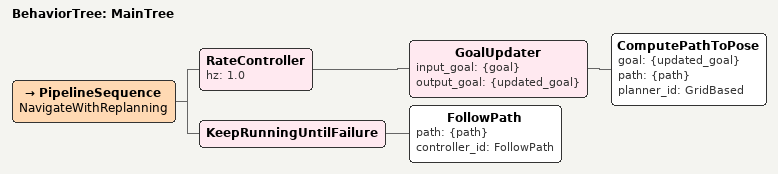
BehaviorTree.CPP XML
<root main_tree_to_execute="MainTree">
  <BehaviorTree ID="MainTree">
    <PipelineSequence name="NavigateWithReplanning">
      <RateController hz="1.0">
        <GoalUpdater input_goal="{goal}" output_goal="{updated_goal}">
          <ComputePathToPose goal="{updated_goal}" path="{path}" planner_id="GridBased"/>
        </GoalUpdater>
      </RateController>
      <KeepRunningUntilFailure>
        <FollowPath path="{path}" controller_id="FollowPath"/>
      </KeepRunningUntilFailure>
    </PipelineSequence>
  </BehaviorTree>
</root>
